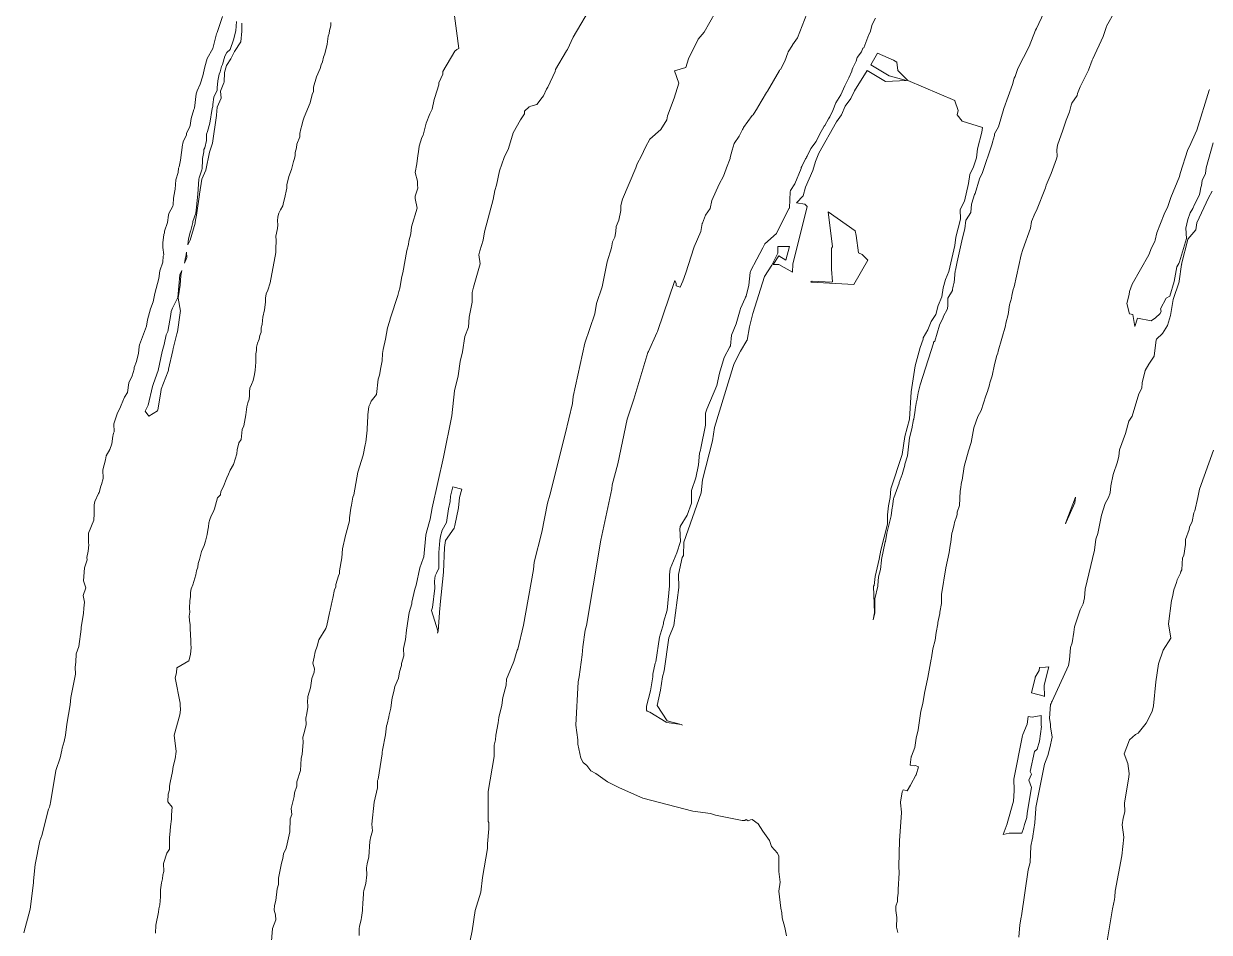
# Model space of a CAD drawing. Header units: metres. Extents: x 809241 to 811075, y 9156873 to 9158251.
# Drawn here: x 809624.3 to 809903.2, y 9157640 to 9157853.6 of the extents above; entities that cross this region are included whole.
import ezdxf

# ---------------------------------------------------------------- set-up
doc = ezdxf.new("R2010")
doc.units = ezdxf.units.M
doc.layers.add('C-TOPO-MAJR', color=9, linetype='Continuous')

msp = doc.modelspace()

# ---------------------------------------------------------------- linework, layer by layer
at = {"layer": 'C-TOPO-MAJR', "color": 9, "linetype": 'Continuous', "lineweight": 5}
for points, elevation in [([(809682.27, 9157633.93), (809682.81, 9157640.81), (809683.6, 9157642.92), (809683.52, 9157644.08), (809683.23, 9157645.16), (809683.26, 9157646.25), (809683.58, 9157647.44), (809683.89, 9157650.16), (809684.23, 9157651.23), (809684.25, 9157652.72), (809684.93, 9157656.2), (809685.27, 9157657.34), (809685.4, 9157658.4), (809686.05, 9157659.7), (809686.22, 9157660.78), (809686.88, 9157663.57), (809686.95, 9157666.63), (809687.34, 9157667.66), (809687.2, 9157669.06), (809687.87, 9157671.86), (809688.02, 9157672.78), (809688.51, 9157674.31), (809688.54, 9157675.36), (809689.36, 9157678.03), (809689.57, 9157680.79), (809689.78, 9157681.82), (809690.01, 9157684.55), (809689.95, 9157685.8), (809690.27, 9157686.85), (809690.75, 9157688.81), (809690.68, 9157690.34), (809690.89, 9157691.39), (809691.08, 9157692.89), (809691.11, 9157693.4), (809691.02, 9157694.02), (809691.15, 9157695.43), (809691.73, 9157697.44), (809692.02, 9157699.06), (809692.04, 9157699.67), (809692.59, 9157701.12), (809692.71, 9157701.87), (809692.33, 9157703.2), (809692.64, 9157704.63), (809692.82, 9157705.92), (809693.32, 9157707.26), (809693.72, 9157708.73), (809695.34, 9157711.36), (809695.62, 9157712.07), (809696.21, 9157715.1), (809696.41, 9157715.68), (809696.83, 9157717.93), (809697.02, 9157718.51), (809697.43, 9157720.58), (809697.72, 9157721.12), (809697.72, 9157721.73), (809698.33, 9157723.8), (809698.56, 9157724.33), (809698.57, 9157724.96), (809699.13, 9157728.02), (809699.29, 9157730.16), (809700.01, 9157733.22), (809700.1, 9157733.82), (809700.89, 9157736.71), (809700.9, 9157737.43), (809701.2, 9157739.71), (809701.42, 9157740.42), (809701.73, 9157742.27), (809701.9, 9157742.85), (809702.88, 9157748.16), (809704.13, 9157752.14), (809704.6, 9157754.55), (809704.8, 9157755.2), (809705.09, 9157758.01), (809705.05, 9157758.67), (809705.16, 9157759.48), (809705.24, 9157761.62), (809705.5, 9157763.56), (809705.81, 9157764.19), (809705.98, 9157764.81), (809707.26, 9157766.42), (809707.7, 9157770.04), (809707.98, 9157770.94), (809708.26, 9157772.73), (809708.47, 9157773.56), (809708.6, 9157774.36), (809708.67, 9157776.08), (809708.83, 9157776.97), (809709.42, 9157779.41), (809709.86, 9157782.08), (809710.35, 9157783.57), (809710.54, 9157784.42), (809712.3, 9157789.71), (809712.51, 9157790.63), (809712.74, 9157791.38), (809713.23, 9157794.18), (809713.46, 9157795.01), (809714.39, 9157800.26), (809714.76, 9157801.66), (809714.89, 9157802.45), (809715.33, 9157804.21), (809715.53, 9157805.87), (809716.85, 9157810.25), (809716.37, 9157812.47), (809716.38, 9157813.08), (809716.98, 9157814.9), (809716.88, 9157815.7), (809716.92, 9157816.55), (809716.37, 9157818.6), (809716.79, 9157820.66), (809716.88, 9157821.96), (809717.26, 9157824.07), (809717.32, 9157824.78), (809717.95, 9157826.86), (809718.23, 9157827.4), (809718.97, 9157830.19), (809719.79, 9157832.4), (809720.34, 9157833.52), (809720.8, 9157835.82), (809721.01, 9157836.28), (809721.9, 9157839.26), (809721.96, 9157839.72), (809722.84, 9157841.73), (809722.91, 9157842.37), (809725.67, 9157847.15), (809726.17, 9157847.52), (809726.66, 9157847.76), (809725.37, 9157857.27)], 2710), ([(809703.16, 9157639.23), (809703.21, 9157640.84), (809703.28, 9157641.28), (809703.7, 9157643), (809703.71, 9157643.46), (809703.98, 9157645.04), (809704.06, 9157647.1), (809704.17, 9157647.52), (809704.2, 9157649.33), (809704.29, 9157649.81), (809704.77, 9157651.46), (809705.01, 9157653.43), (809704.95, 9157655.11), (809705.07, 9157656.07), (809705.47, 9157657.66), (809705.72, 9157661.3), (809705.8, 9157661.73), (809705.83, 9157662.17), (809706.31, 9157663.85), (809706.15, 9157665.4), (809706.72, 9157670.54), (809707.47, 9157673.91), (809707.53, 9157675.61), (809707.63, 9157675.95), (809708.57, 9157681.93), (809708.59, 9157682.33), (809708.65, 9157682.75), (809709.35, 9157686.36), (809709.61, 9157688.53), (809709.75, 9157688.91), (809710.2, 9157690.65), (809710.23, 9157691.1), (809710.66, 9157692.62), (809710.86, 9157694.62), (809710.99, 9157695.02), (809711.46, 9157696.96), (809711.48, 9157697.37), (809711.57, 9157697.75), (809712.42, 9157699.7), (809712.69, 9157701.18), (809713.12, 9157702.72), (809713.18, 9157703.14), (809713.72, 9157705), (809713.63, 9157706.71), (809714.13, 9157708.8), (809714.35, 9157710.96), (809714.99, 9157715.12), (809715.55, 9157717.19), (809715.61, 9157717.62), (809716.28, 9157720.63), (809716.6, 9157721.56), (809717.43, 9157725.67), (809718.28, 9157727.84), (809718.39, 9157728.23), (809718.88, 9157733.31), (809719.04, 9157734.08), (809719.93, 9157737.1), (809720.36, 9157739.73), (809723.07, 9157751.64), (809725, 9157761.38), (809725.59, 9157767.26), (809726.48, 9157770.8), (809726.96, 9157774.15), (809727.5, 9157776.45), (809728.04, 9157780.04), (809728.89, 9157782.28), (809729.06, 9157784.57), (809729.78, 9157788.11), (809729.81, 9157790.38), (809730.09, 9157791.66), (809731.64, 9157797.14), (809731.34, 9157799.24), (809731.54, 9157800.23), (809732.38, 9157802.68), (809732.68, 9157804.68), (809734.74, 9157812.25), (809735.11, 9157814.41), (809735.46, 9157815.66), (809736.19, 9157818.98), (809737.33, 9157822.11), (809738.36, 9157824.29), (809739.43, 9157827.92), (809741.14, 9157831.04), (809741.65, 9157831.71), (809742.08, 9157832.4), (809742.07, 9157833.06), (809743.22, 9157834.06), (809743.6, 9157834.2), (809744.96, 9157834.57), (809746.23, 9157836.26), (809746.57, 9157836.64), (809747.25, 9157838.21), (809747.54, 9157838.67), (809749.29, 9157842.4), (809749.36, 9157842.83), (809751.95, 9157847.21), (809752.22, 9157847.55), (809753.55, 9157850.46), (809758.14, 9157858.27)], 2700), ([(809727.86, 9157631.21), (809729.76, 9157640.31), (809730.51, 9157645.08), (809731.85, 9157649.37), (809732.24, 9157652.83), (809733.41, 9157659.65), (809733.39, 9157660.77), (809733.67, 9157664.28), (809733.66, 9157665.81), (809733.52, 9157666.01), (809733.5, 9157673.06), (809734.95, 9157681.3), (809734.96, 9157683.96), (809735.25, 9157685.18), (809735.35, 9157686.34), (809735.91, 9157689.24), (809736.05, 9157690.45), (809736.75, 9157693.34), (809736.98, 9157695.14), (809737.78, 9157698.08), (809737.89, 9157699.44), (809739.57, 9157703.65), (809740.37, 9157706.26), (809740.48, 9157706.52), (809741.85, 9157712.18), (809744.21, 9157725.27), (809744.35, 9157727.02), (809746.19, 9157734.06), (809747.47, 9157740.88), (809748.08, 9157742.75), (809751.66, 9157757.09), (809753.39, 9157764.26), (809753.52, 9157765.93), (809756.29, 9157778.51), (809758.61, 9157785.35), (809759.05, 9157787.84), (809760.39, 9157791.76), (809761.57, 9157797.6), (809762.57, 9157800.91), (809762.77, 9157802.32), (809763.34, 9157803.42), (809763.59, 9157804.74), (809763.64, 9157805.93), (809764.25, 9157807.37), (809764.76, 9157809.7), (809764.76, 9157810.83), (809765.13, 9157812.32), (809768.27, 9157819.71), (809768.56, 9157820.69), (809769.6, 9157822.55), (809770.52, 9157824.57), (809771.57, 9157826.42), (809774.16, 9157828.71), (809775.54, 9157830.98), (809775.72, 9157831.97), (809777.32, 9157836.12), (809778.42, 9157839.65), (809777.34, 9157842.51), (809780.06, 9157843.34), (809780.64, 9157845.33), (809782.95, 9157849.96), (809784.31, 9157851.59), (809787.02, 9157856.28)], 2690), ([(809824.62, 9157854.87), (809823.9, 9157853.43), (809823.39, 9157851.64), (809823.09, 9157851.05), (809821.88, 9157847.91), (809821.64, 9157847.86), (809821.38, 9157847.02), (809820.36, 9157845.67), (809820.07, 9157844.82), (809819.29, 9157843.24), (809819.15, 9157842.87), (809819.05, 9157842.48), (809818.38, 9157840.91), (809818.2, 9157840.59), (809817.41, 9157838.96), (809816.46, 9157836.9), (809815.29, 9157835.03), (809814.65, 9157833.19), (809813.91, 9157831.68), (809813.75, 9157831.49), (809813.59, 9157831.27), (809812.73, 9157829.69), (809812.58, 9157829.5), (809811.45, 9157827.55), (809810.7, 9157825.87), (809809.44, 9157824.25), (809808.61, 9157822.42), (809808.44, 9157822.24), (809808.34, 9157822.01), (809808.21, 9157821.81), (809807.35, 9157820.05), (809807.19, 9157819.82), (809807.15, 9157819.54), (809805.64, 9157815.93), (809804.67, 9157814.36), (809804.57, 9157814.04), (809804.4, 9157810.3), (809804.39, 9157810.26), (809804.37, 9157810.22), (809801.39, 9157804.35), (809801.36, 9157804.27), (809798.6, 9157801.85), (809798.17, 9157800.87), (809796.72, 9157798.26), (809795.23, 9157795.38), (809795.15, 9157795.07), (809794.87, 9157792.16), (809794.22, 9157789.54), (809794.09, 9157789.29), (809793.99, 9157789.03), (809792.86, 9157786.66), (809792.79, 9157786.36), (809791.9, 9157783.03), (809790.8, 9157780.33), (809790.52, 9157777.86), (809790.4, 9157777.61), (809789.02, 9157775.11), (809787.98, 9157771.43), (809787.36, 9157768.51), (809784.98, 9157762.95), (809784.69, 9157762), (809784.68, 9157759.21), (809783.57, 9157753.83), (809783.49, 9157753.33), (809783.28, 9157752.65), (809782.99, 9157749.86), (809782.4, 9157746.81), (809781.38, 9157743.83), (809781.33, 9157743.57), (809781.35, 9157740.9), (809780.33, 9157738.04), (809778.68, 9157735.34), (809778.67, 9157735.13), (809778.63, 9157734.91), (809778.63, 9157734.91), (809778.78, 9157731.84), (809777.93, 9157729.17), (809776.35, 9157725.44), (809776.19, 9157724.03), (809776.22, 9157721.39), (809775.62, 9157715.7), (809774.8, 9157712.85), (809774.77, 9157712.5), (809773.82, 9157709.37), (809772.95, 9157703.54), (809772.82, 9157703.24), (809772.28, 9157700.62), (809772.26, 9157700.03), (809771.75, 9157696.77), (809770.78, 9157693.15), (809770.76, 9157692.19), (809770.96, 9157691.94), (809771.55, 9157691.72), (809775.38, 9157689.38), (809775.54, 9157689.32), (809778.92, 9157688.8), (809778.92, 9157688.8), (809779.22, 9157688.66), (809778.93, 9157688.84), (809775.62, 9157689.68), (809773.26, 9157693.26), (809774.1, 9157696.87), (809774.52, 9157700.02), (809774.91, 9157701.46), (809776.04, 9157709.21), (809777.18, 9157712.08), (809778.39, 9157721.05), (809778.31, 9157724.1), (809779.16, 9157728.11), (809779.46, 9157728.58), (809779.59, 9157731.69), (809783.65, 9157743.29), (809783.97, 9157746.31), (809786.28, 9157755.55), (809786.8, 9157758.66), (809791.17, 9157772.98), (809791.43, 9157773.72), (809792.87, 9157776.61), (809794.42, 9157779.1), (809794.46, 9157779.19), (809795.02, 9157782.33), (809795.82, 9157785.46), (809798.56, 9157794.18), (809800.27, 9157796.8), (809801.69, 9157799.62), (809801.7, 9157801.21), (809804.42, 9157801.23), (809803.55, 9157797.99), (809801.91, 9157799), (809800.58, 9157796.96), (809801.93, 9157796.95), (809805.11, 9157795.2), (809805.22, 9157797.05), (809808.56, 9157810.66), (809808.01, 9157811.17), (809806.03, 9157811.46), (809807.66, 9157813.13), (809808.2, 9157815.19), (809809.9, 9157819.09), (809810.5, 9157821.21), (809811.35, 9157823.18), (809815.45, 9157830.55), (809816.64, 9157832.21), (809817.49, 9157834.25), (809818.86, 9157836.01), (809819.69, 9157837.83), (809822.72, 9157842.6), (809827.03, 9157840.05), (809831.92, 9157840.25), (809827.85, 9157841.35), (809823.56, 9157843.93), (809825.1, 9157846.67), (809828.89, 9157845.01), (809829.64, 9157844.57), (809829.94, 9157842.61), (809832.25, 9157840.27), (809843.28, 9157835.55), (809843.34, 9157835.5), (809843.3, 9157835.47), (809844.07, 9157833.21), (809843.86, 9157832.19), (809845.06, 9157830.72), (809849.82, 9157829.16), (809849.7, 9157828.09), (809848.62, 9157824.17), (809848.41, 9157822.05), (809847.74, 9157819.93), (809846.83, 9157818.14), (809846.52, 9157816.04), (809845.59, 9157811.85), (809844.54, 9157809.92), (809844.68, 9157807.68), (809843.55, 9157803.43), (809843.32, 9157801.43), (809841.94, 9157795.35), (809841.15, 9157793.46), (809840.6, 9157791.53), (809840.23, 9157789.36), (809839.37, 9157787.37), (809838.85, 9157785.25), (809837.77, 9157783.55), (809836.97, 9157781.59), (809835.89, 9157779.74), (809835.86, 9157779.4), (809835.17, 9157777.46), (809834.02, 9157773.18), (809833.01, 9157767.05), (809832.63, 9157760.63), (809831.58, 9157756.51), (809830.91, 9157752.31), (809828.24, 9157744.23), (809828.1, 9157742.18), (809827.72, 9157740.2), (809827.49, 9157738.12), (809827.47, 9157735.89), (809825.9, 9157729.82), (809825.55, 9157727.66), (809824.57, 9157723.59), (809824.36, 9157721.52), (809824.2, 9157721.34), (809824.16, 9157721.31), (809824.38, 9157715.1), (809824.1, 9157713.43), (809824.5, 9157715.08), (809824.5, 9157715.09), (809824.51, 9157715.11), (809824.47, 9157718.35), (809825.17, 9157721.36), (809825.19, 9157721.47), (809825.33, 9157723.51), (809825.81, 9157725.27), (809826.08, 9157727.47), (809826.09, 9157727.53), (809826.1, 9157727.6), (809826.96, 9157731.77), (809826.98, 9157731.83), (809827.29, 9157733.84), (809828.35, 9157737.92), (809828.6, 9157739.88), (809828.63, 9157739.98), (809828.91, 9157741.98), (809828.94, 9157742.09), (809830.23, 9157745.58), (809830.23, 9157745.76), (809830.95, 9157747.58), (809831.55, 9157749.82), (809831.58, 9157750.01), (809832.16, 9157751.99), (809832.65, 9157756.24), (809833.23, 9157758.36), (809833.6, 9157760.51), (809833.63, 9157760.61), (809833.97, 9157762.73), (809834.02, 9157762.88), (809834.32, 9157764.74), (809834.36, 9157764.89), (809834.68, 9157766.8), (809835.14, 9157768.65), (809837.02, 9157774.54), (809837.13, 9157774.79), (809838.29, 9157778.49), (809838.33, 9157778.74), (809838.59, 9157778.97), (809839.68, 9157782.73), (809840.57, 9157784.52), (809840.59, 9157784.68), (809841.55, 9157786.58), (809841.58, 9157786.84), (809841.66, 9157787.1), (809841.66, 9157789.08), (809842.73, 9157790.86), (809842.8, 9157791.22), (809842.83, 9157791.53), (809842.94, 9157791.86), (809843.05, 9157792.51), (809843.13, 9157792.76), (809843.4, 9157795.5), (809843.45, 9157795.67), (809843.85, 9157797.59), (809845.14, 9157803.27), (809845.7, 9157805.39), (809845.93, 9157807.37), (809845.97, 9157807.51), (809847.07, 9157809.21), (809847.25, 9157811.19), (809847.32, 9157811.37), (809847.97, 9157813.45), (809848.1, 9157813.67), (809849.15, 9157817.09), (809849.8, 9157818.64), (809852.08, 9157825.36), (809852.15, 9157825.73), (809852.62, 9157827.29), (809852.64, 9157827.67), (809853.61, 9157829.38), (809854.81, 9157833.63), (809856.91, 9157839.32), (809857.29, 9157840.79), (809857.54, 9157841.21), (809858.16, 9157843.1), (809860.81, 9157848.21), (809862.31, 9157852.09), (809862.55, 9157852.44), (809864.27, 9157856.16)], 2700), ([(809829.88, 9157639.94), (809829.57, 9157641.16), (809829.66, 9157643.4), (809829.47, 9157645.09), (809829.47, 9157646.1), (809829.79, 9157647.19), (809829.79, 9157648.05), (809830.01, 9157649.14), (809829.99, 9157649.99), (809830.19, 9157653.92), (809830.14, 9157655.4), (809830.32, 9157661.51), (809830.78, 9157668.08), (809830.78, 9157668.19), (809830.51, 9157670.42), (809830.5, 9157670.52), (809830.93, 9157672.97), (809831.13, 9157673.42), (809831.89, 9157673.26), (809832.11, 9157673.19), (809832.87, 9157674.54), (809832.93, 9157674.7), (809834.17, 9157676.87), (809834.2, 9157677), (809834.73, 9157678.86), (809834.06, 9157679.2), (809833.76, 9157679.06), (809832.87, 9157679.27), (809832.79, 9157679.3), (809833.07, 9157681.23), (809833.08, 9157681.26), (809833.08, 9157681.28), (809833.09, 9157681.32), (809833.09, 9157681.35), (809833.91, 9157683.42), (809834.23, 9157685.61), (809834.66, 9157687.58), (809835.32, 9157691.99), (809835.81, 9157693.79), (809836.15, 9157696.19), (809837, 9157699.89), (809837.71, 9157704.18), (809837.8, 9157704.46), (809838.15, 9157706.59), (809838.71, 9157708.63), (809838.92, 9157710.43), (809839.29, 9157712.51), (809839.31, 9157712.78), (809839.77, 9157714.92), (809839.78, 9157715.26), (809840.15, 9157717.27), (809840.21, 9157719.41), (809841.18, 9157725.64), (809841.99, 9157729.26), (809842.22, 9157730.94), (809842.33, 9157731.3), (809842.41, 9157731.72), (809842.63, 9157733.81), (809842.75, 9157734.18), (809843.19, 9157735.84), (809843.27, 9157736.28), (809843.8, 9157737.92), (809843.89, 9157738.31), (809843.88, 9157738.74), (809844.39, 9157740.32), (809844.55, 9157743.72), (809844.67, 9157744.11), (809844.92, 9157745.79), (809845.06, 9157746.24), (809845.53, 9157749.48), (809846.49, 9157753.16), (809847.15, 9157755.13), (809847.76, 9157758.6), (809848.7, 9157761.25), (809849.54, 9157762.65), (809850.59, 9157766.13), (809850.98, 9157767.14), (809851.14, 9157767.7), (809851.34, 9157768.16), (809851.46, 9157768.67), (809851.53, 9157769.13), (809852.12, 9157770.77), (809852.62, 9157773.48), (809853.21, 9157775.62), (809853.44, 9157776.16), (809853.52, 9157776.57), (809855.23, 9157782.55), (809855.31, 9157783.16), (809855.83, 9157785.24), (809856.19, 9157787.51), (809856.65, 9157789.05), (809856.71, 9157789.67), (809857.05, 9157791.08), (809857.27, 9157791.71), (809858.89, 9157799.23), (809859.29, 9157800.54), (809861.15, 9157805.53), (809861.38, 9157807.07), (809862.19, 9157809.13), (809862.5, 9157809.67), (809864.66, 9157815.04), (809864.78, 9157815.6), (809865.99, 9157818.37), (809867.22, 9157821.82), (809867.36, 9157822.35), (809867.3, 9157823.94), (809867.4, 9157824.48), (809867.43, 9157825.03), (809868.75, 9157828.56), (809868.84, 9157829.04), (809869.47, 9157830.96), (809870.29, 9157832.9), (809870.69, 9157834.47), (809870.85, 9157834.93), (809872.07, 9157836.74), (809872.2, 9157837.18), (809872.83, 9157838.77), (809874.73, 9157842.7), (809875.59, 9157845.05), (809875.76, 9157845.32), (809878.21, 9157850.63), (809878.8, 9157852.45), (809878.93, 9157852.71), (809879.01, 9157853), (809880.94, 9157856.46)], 2690), ([(809624.28, 9157639.82), (809625.8, 9157645.42), (809626.59, 9157651.56), (809626.59, 9157652.06), (809626.97, 9157655.92), (809628.08, 9157661.45), (809628.52, 9157662.7), (809630.12, 9157668.92), (809630.33, 9157669.36), (809630.45, 9157669.72), (809630.51, 9157670.05), (809630.6, 9157670.4), (809631.87, 9157677.98), (809632.86, 9157681.01), (809633.26, 9157682.8), (809633.33, 9157683.25), (809633.83, 9157684.84), (809634.12, 9157686.27), (809634.44, 9157688.92), (809635.22, 9157693.45), (809635.35, 9157695.19), (809636.47, 9157700.64), (809636.4, 9157702.26), (809636.56, 9157703.51), (809636.66, 9157705.46), (809637.24, 9157707.16), (809637.79, 9157711.24), (809637.8, 9157711.74), (809638.34, 9157714.94), (809638.42, 9157716.21), (809638.62, 9157717.57), (809638.29, 9157719.17), (809638.91, 9157720.94), (809638.32, 9157722.63), (809638.61, 9157725.68), (809639.18, 9157727.51), (809639.15, 9157728.07), (809639.43, 9157729.58), (809639.58, 9157731.1), (809639.5, 9157731.51), (809639.53, 9157733.31), (809639.5, 9157733.77), (809640.76, 9157736.85), (809640.89, 9157738.39), (809640.88, 9157740.49), (809641.05, 9157741.26), (809641.89, 9157743.1), (809642.05, 9157743.39), (809642.46, 9157744.87), (809642.59, 9157745.23), (809643, 9157746.69), (809642.88, 9157748.72), (809643.55, 9157751.08), (809643.57, 9157751.55), (809643.66, 9157751.99), (809644.57, 9157753.46), (809645, 9157754.84), (809645.27, 9157756.64), (809645.35, 9157756.96), (809645.42, 9157757.31), (809645.54, 9157757.62), (809645.51, 9157759.53), (809646.29, 9157761.89), (809647.08, 9157763.55), (809647.19, 9157763.89), (809647.99, 9157765.77), (809648.66, 9157766.89), (809649.02, 9157769.16), (809649.83, 9157770.8), (809650.23, 9157772.34), (809650.28, 9157772.77), (809650.83, 9157774.2), (809651.21, 9157775.83), (809651.29, 9157776.02), (809651.41, 9157777.74), (809651.52, 9157778.12), (809653.14, 9157782.51), (809653.37, 9157784), (809654.09, 9157786.55), (809654.77, 9157788.21), (809655.12, 9157790.14), (809656.08, 9157793.73), (809656.28, 9157795.52), (809656.98, 9157797.5), (809657.11, 9157798.93), (809657.22, 9157799.27), (809657.02, 9157800.98), (809657.04, 9157802.07), (809657.23, 9157804.07), (809657.37, 9157804.45), (809657.42, 9157804.83), (809658.1, 9157806.84), (809658.31, 9157808.58), (809658.41, 9157809.01), (809659.35, 9157810.7), (809659.41, 9157811.04), (809659.53, 9157812.58), (809659.84, 9157814.28), (809659.95, 9157814.68), (809660.1, 9157816.87), (809660.6, 9157818.64), (809660.71, 9157819.6), (809660.83, 9157819.91), (809661.19, 9157821.5), (809661.63, 9157825.13), (809661.74, 9157825.44), (809661.78, 9157825.8), (809662.57, 9157827.48), (809662.6, 9157827.78), (809663.36, 9157829.4), (809663.44, 9157829.69), (809663.65, 9157831.34), (809664.31, 9157833.44), (809664.45, 9157833.73), (809664.84, 9157837.11), (809665.07, 9157837.82), (809665.83, 9157839.42), (809666.45, 9157841.33), (809666.88, 9157843.43), (809667.42, 9157845.39), (809668.76, 9157847.77), (809669.62, 9157851.23), (809669.79, 9157851.55), (809671.06, 9157855.28)], 2730), ([(809655.26, 9157639.74), (809655.38, 9157641.61), (809656.02, 9157644.69), (809656.06, 9157645.51), (809656.3, 9157646.4), (809656.48, 9157648.27), (809656.49, 9157649.96), (809656.73, 9157651.57), (809656.94, 9157652.49), (809657.04, 9157653.49), (809657.22, 9157654.27), (809657.2, 9157656.17), (809657.99, 9157658.59), (809658.61, 9157659.5), (809658.58, 9157662.16), (809658.77, 9157663.78), (809658.78, 9157664.84), (809659.01, 9157666.55), (809659.03, 9157667.56), (809659.21, 9157669.39), (809658.2, 9157670.61), (809658.29, 9157672.41), (809658.61, 9157673.42), (809658.61, 9157674.33), (809658.73, 9157675.16), (809659.3, 9157677.78), (809659.44, 9157678.95), (809659.94, 9157680.73), (809660.18, 9157682.45), (809659.65, 9157686.3), (809661.03, 9157691.07), (809661.14, 9157692.28), (809661.07, 9157693.45), (809661.11, 9157693.87), (809659.93, 9157699.76), (809660.24, 9157700.94), (809660.34, 9157702.17), (809663.1, 9157703.8), (809663.51, 9157705.24), (809663.65, 9157706.89), (809663.6, 9157707.71), (809663.63, 9157708.59), (809663.42, 9157711.31), (809663.43, 9157712.28), (809663.28, 9157713.31), (809663.21, 9157714.32), (809663.35, 9157715.23), (809663.3, 9157716.15), (809663.4, 9157717.93), (809663.55, 9157718.88), (809663.51, 9157719.86), (809663.66, 9157720.72), (809664.06, 9157721.65), (809664.75, 9157723.99), (809664.95, 9157724.96), (809665.26, 9157725.83), (809665.36, 9157726.71), (809665.65, 9157727.64), (809665.84, 9157728.57), (809666.12, 9157729.47), (809666.75, 9157730.93), (809667.07, 9157731.92), (809667.42, 9157733.51), (809667.56, 9157734.54), (809667.74, 9157735.32), (809667.81, 9157736.25), (809668.05, 9157737.03), (809668.4, 9157737.92), (809668.88, 9157738.74), (809669.2, 9157739.55), (809669.89, 9157742.08), (809670.55, 9157742.8), (809670.69, 9157743.62), (809671.24, 9157744.61), (809672.07, 9157746.83), (809672.46, 9157747.65), (809672.84, 9157748.61), (809673.67, 9157749.95), (809674.38, 9157752.5), (809674.48, 9157753.41), (809674.91, 9157755.06), (809675.43, 9157755.86), (809675.66, 9157758.16), (809676.03, 9157759.08), (809676.53, 9157761.64), (809676.76, 9157763.53), (809676.97, 9157764.49), (809677.32, 9157765.29), (809677.41, 9157766.14), (809677.38, 9157767.08), (809677.5, 9157767.9), (809677.9, 9157768.76), (809678.22, 9157769.69), (809678.56, 9157771.11), (809678.72, 9157772.12), (809678.9, 9157774.03), (809678.87, 9157775.99), (809679.08, 9157776.76), (809679.05, 9157777.58), (809679.24, 9157778.45), (809679.64, 9157779.41), (809679.85, 9157780.32), (809680.11, 9157781.1), (809680.11, 9157782.12), (809680.35, 9157782.91), (809680.48, 9157783.82), (809680.53, 9157784.62), (809680.96, 9157786.34), (809681.19, 9157788.13), (809681.16, 9157789.03), (809681.32, 9157790.11), (809681.72, 9157790.91), (809682.27, 9157792.69), (809683.56, 9157799.82), (809683.56, 9157800.69), (809683.65, 9157802.66), (809683.6, 9157803.66), (809684.02, 9157805.46), (809684.09, 9157806.3), (809684, 9157807.27), (809684.1, 9157808.17), (809684.3, 9157809.04), (809684.68, 9157809.85), (809685.23, 9157810.77), (809685.4, 9157811.57), (809685.65, 9157812.39), (809686.16, 9157814.96), (809686.18, 9157815.74), (809686.63, 9157817.66), (809687.3, 9157819.32), (809687.76, 9157821.23), (809688.01, 9157821.92), (809688.12, 9157822.62), (809688.15, 9157823.35), (809688.44, 9157824.4), (809688.56, 9157825.26), (809689.22, 9157826.99), (809689.25, 9157827.76), (809689.47, 9157828.87), (809689.74, 9157829.67), (809689.95, 9157830.68), (809690.26, 9157831.61), (809691.7, 9157834.99), (809692.12, 9157836.95), (809692.44, 9157837.69), (809692.49, 9157838.67), (809693.15, 9157841.12), (809694.03, 9157843.09), (809694.29, 9157843.96), (809694.57, 9157844.67), (809694.83, 9157845.75), (809695.12, 9157846.5), (809695.7, 9157848.83), (809695.93, 9157850.66), (809696.15, 9157851.32), (809696.22, 9157852.03), (809696.52, 9157853.07), (809696.49, 9157853.92)], 2720), ([(809674.36, 9157854.11), (809674.17, 9157851.96), (809673.66, 9157849.84), (809672.86, 9157847.54), (809672.09, 9157846.8), (809671.59, 9157845.97), (809671.05, 9157844.03), (809670.82, 9157843.55), (809670.5, 9157842.25), (809670.29, 9157841.72), (809669.97, 9157840.16), (809669.77, 9157838.49), (809669.76, 9157837.99), (809668.97, 9157836.33), (809668.8, 9157834.63), (809668.81, 9157834.13), (809668.62, 9157833.67), (809668.08, 9157830.18), (809667.55, 9157828.23), (809667.3, 9157827.61), (809667.25, 9157826.15), (809666.9, 9157824.44), (809666.64, 9157824.01), (809666.62, 9157823.47), (809666.32, 9157821.93), (809666.37, 9157821.49), (809666.28, 9157819.54), (809666.19, 9157819.22), (809665.52, 9157817.33), (809665.47, 9157817.05), (809665.27, 9157813.56), (809664.97, 9157811.35), (809664.99, 9157811.14), (809664.77, 9157809.07), (809664.06, 9157807.12), (809664.03, 9157806.85), (809663.59, 9157805), (809663.52, 9157804.8), (809663.03, 9157802.99), (809662.88, 9157801.59), (809663.41, 9157802.72), (809664.6, 9157806.74), (809664.63, 9157806.89), (809664.63, 9157806.95), (809665.01, 9157809.08), (809665.02, 9157809.11), (809665.02, 9157809.13), (809665.63, 9157813.47), (809665.64, 9157813.5), (809666.19, 9157817.04), (809667.1, 9157819.17), (809668.01, 9157823.4), (809668.73, 9157825.54), (809669.63, 9157831.99), (809669.63, 9157832.1), (809669.78, 9157833.99), (809670.75, 9157836.13), (809670.56, 9157837.78), (809671.38, 9157839.69), (809671.41, 9157839.82), (809671.47, 9157839.93), (809671.49, 9157842.04), (809671.5, 9157842.13), (809672.02, 9157843.8), (809673.03, 9157845.35), (809673.87, 9157847.04), (809675.35, 9157849.38), (809675.59, 9157851.87), (809675.57, 9157853.7)], 2730), ([(809808.52, 9157855.95), (809806.33, 9157850.27), (809805.14, 9157848.66), (809805.09, 9157848.53), (809804.1, 9157847.01), (809804.07, 9157846.89), (809804.01, 9157846.79), (809803.3, 9157844.8), (809802.27, 9157842.86), (809802.18, 9157842.72), (809802.07, 9157842.59), (809799.23, 9157837.73), (809799.02, 9157837.44), (809797.01, 9157833.99), (809796.87, 9157833.82), (809795.85, 9157832.21), (809795.66, 9157832.01), (809793.6, 9157829.16), (809793.51, 9157828.95), (809793.38, 9157828.75), (809792.58, 9157827.18), (809791.44, 9157825.43), (809790.9, 9157823.86), (809790.46, 9157822.15), (809790.43, 9157821.92), (809789.6, 9157819.68), (809789.54, 9157819.44), (809788.89, 9157817.74), (809787.85, 9157815.84), (809786.18, 9157812.02), (809785.74, 9157810.16), (809784.66, 9157808.58), (809783.93, 9157806.7), (809783.9, 9157806.65), (809783.53, 9157804.78), (809781.96, 9157801.1), (809781.88, 9157800.94), (809780.03, 9157795.05), (809780.01, 9157795.01), (809779.34, 9157793.03), (809778.73, 9157791.65), (809777.78, 9157791.98), (809777.75, 9157792.48), (809777.46, 9157793.25), (809773.4, 9157781.2), (809773.23, 9157780.88), (809771.29, 9157776.56), (809771.09, 9157776.26), (809767.77, 9157765.31), (809767.67, 9157764.82), (809766.22, 9157760.6), (809764.01, 9157750.13), (809762.73, 9157745.19), (809762.6, 9157744.26), (809760.02, 9157732.17), (809758.2, 9157721.46), (809756.65, 9157712.06), (809756.37, 9157710.99), (809755.77, 9157707.05), (809755.68, 9157705.22), (809754.96, 9157700.04), (809754.7, 9157698.88), (809754.13, 9157688.67), (809754.64, 9157685.19), (809754.65, 9157684.2), (809755.37, 9157680.91), (809755.92, 9157679.87), (809756.74, 9157679.2), (809757.7, 9157677.89), (809758.87, 9157677.31), (809761.62, 9157675.32), (809764.47, 9157673.93), (809769.93, 9157671.52), (809781.68, 9157668.45), (809785.87, 9157667.92), (809787.01, 9157667.52), (809793.29, 9157666.25), (809793.89, 9157666.23), (809794.19, 9157666.5), (809794.72, 9157666.17), (809795.25, 9157666.4), (809795.67, 9157666.49), (809797.08, 9157665.43), (809798.13, 9157663.76), (809799.75, 9157661.52), (809800.16, 9157660.14), (809801.62, 9157658.56), (809801.88, 9157657.87), (809801.88, 9157654.25), (809802.25, 9157651.74), (809801.93, 9157649.59), (809802.38, 9157645.6), (809802.65, 9157644.54), (809802.71, 9157643.35), (809803.32, 9157641.1), (809803.72, 9157639.13)], 2690), ([(809904.1, 9157825.6), (809902.46, 9157819.72), (809902.24, 9157818.42), (809901.48, 9157816.74), (809901.31, 9157815.54), (809901.15, 9157815.06), (809900.96, 9157813.76), (809900.82, 9157813.21), (809899.7, 9157811.09), (809899.31, 9157810.12), (809898.69, 9157809.17), (809898.13, 9157807.56), (809897.66, 9157805.53), (809897.77, 9157803.08), (809896.15, 9157797.63), (809896, 9157797.24), (809895.55, 9157796.44), (809894.87, 9157792.98), (809893.85, 9157789.54), (809893, 9157789.06), (809891.68, 9157786.57), (809891.88, 9157785.98), (809891.6, 9157785.47), (809890.53, 9157784.44), (809889.48, 9157783.75), (809886.25, 9157784.39), (809885.63, 9157782.39), (809885.19, 9157785.21), (809884.38, 9157785.41), (809883.77, 9157787.82), (809884.34, 9157789.91), (809884.41, 9157790.6), (809885.06, 9157792.39), (809888.96, 9157799.23), (809889.6, 9157800.87), (809890.34, 9157802.37), (809890.46, 9157802.72), (809890.86, 9157804.41), (809892.52, 9157808.78), (809893.42, 9157810.66), (809894.12, 9157812.72), (809896.2, 9157817.67), (809896.35, 9157818.36), (809898.13, 9157824.05), (809898.42, 9157824.56), (809900.25, 9157828.57), (809903.16, 9157837.96), (809903.18, 9157838.13)], 2680), ([(809858.34, 9157638.8), (809858.61, 9157641.73), (809858.92, 9157643.55), (809859.01, 9157643.83), (809860.59, 9157654.61), (809861, 9157656.4), (809861.23, 9157660.19), (809861.6, 9157662.12), (809861.7, 9157662.32), (809861.67, 9157662.56), (809862.17, 9157665.71), (809862.33, 9157669.05), (809862.4, 9157669.32), (809864.43, 9157679.51), (809865.2, 9157681.51), (809865.68, 9157683.33), (809866.18, 9157685.83), (809865.79, 9157688.23), (809865.83, 9157688.8), (809865.61, 9157690.3), (809865.81, 9157693.5), (809866, 9157693.77), (809866.06, 9157694.06), (809866.24, 9157694.34), (809870.03, 9157702.67), (809870.29, 9157704.04), (809870.55, 9157706.89), (809870.9, 9157708.03), (809871.34, 9157710.54), (809871.45, 9157711.75), (809872.81, 9157715.81), (809873.52, 9157717.16), (809873.8, 9157718.63), (809873.94, 9157720.62), (809876.15, 9157729.83), (809876.52, 9157732.39), (809876.98, 9157733.72), (809877.82, 9157738.01), (809878.64, 9157740.75), (809879.48, 9157742.16), (809879.89, 9157743.31), (809879.98, 9157744.91), (809880.58, 9157747.63), (809881.57, 9157750.57), (809881.91, 9157751.9), (809882.07, 9157753.43), (809883.48, 9157757.23), (809884.22, 9157760.13), (809884.99, 9157761.29), (809886.57, 9157766.6), (809887.34, 9157767.92), (809887.35, 9157769.12), (809888.12, 9157772.08), (809888.91, 9157773.57), (809890.17, 9157775.44), (809890.67, 9157779.25), (809890.76, 9157779.39), (809892.14, 9157780.78), (809893.36, 9157782.61), (809894.05, 9157784.97), (809894.71, 9157788.74), (809896.05, 9157792.89), (809896.05, 9157792.96), (809896.07, 9157793.04), (809896.62, 9157796.97), (809896.69, 9157797.07), (809896.65, 9157797.08), (809898.1, 9157802.88), (809898.11, 9157802.92), (809899.98, 9157805.15), (809900.25, 9157806.82), (809902.97, 9157812.66), (809903.87, 9157814.25)], 2680), ([(809878.85, 9157636.03), (809880.42, 9157645.47), (809880.91, 9157647.68), (809880.98, 9157648.33), (809881.01, 9157649.63), (809882.61, 9157657.94), (809883.08, 9157662.33), (809882.64, 9157665.22), (809882.89, 9157666.82), (809883.3, 9157668.29), (809883.19, 9157670.42), (809884.25, 9157676.46), (809884.3, 9157677.31), (809883.99, 9157679.65), (809883.16, 9157681.89), (809884.38, 9157685.21), (809885.85, 9157686.47), (809886.42, 9157686.78), (809888.33, 9157689.12), (809889.72, 9157691.89), (809890.04, 9157693.17), (809890.57, 9157698.85), (809891.24, 9157703.05), (809892.3, 9157706.28), (809894.14, 9157709.1), (809893.61, 9157712.49), (809894.27, 9157717.98), (809894.52, 9157718.86), (809894.84, 9157720.52), (809895.47, 9157722.18), (809895.6, 9157722.83), (809896.43, 9157724.42), (809896.5, 9157724.82), (809896.68, 9157725.22), (809896.88, 9157728.02), (809897.2, 9157728.55), (809897.57, 9157731.15), (809897.57, 9157731.79), (809897.61, 9157732.28), (809898.41, 9157734.69), (809898.54, 9157735.22), (809899.14, 9157736.54), (809899.51, 9157738.55), (809899.76, 9157739.08), (809900.51, 9157742.2), (809900.85, 9157744.18), (809904.16, 9157753.31)], 2670)]:
    msp.add_lwpolyline(points, dxfattribs=dict(at, elevation=elevation))
for points, elevation in [([(809813.55, 9157809.36), (809814.52, 9157801.14), (809814.29, 9157800.86), (809814.27, 9157795.85), (809814.51, 9157792.92), (809814.35, 9157792.8), (809809.72, 9157793.03), (809809.56, 9157792.89), (809809.35, 9157792.87), (809809.52, 9157792.8), (809809.57, 9157792.79), (809819.56, 9157792.28), (809819.58, 9157792.3), (809819.58, 9157792.31), (809822.84, 9157797.99), (809822.68, 9157798.19), (809821.52, 9157799.37), (809820.62, 9157799.73), (809820.12, 9157803.78), (809819.86, 9157804.92), (809813.55, 9157809.36)], 2700), ([(809662.38, 9157798.63), (809662.08, 9157797.33), (809662.63, 9157798.62), (809662.61, 9157799.9), (809662.4, 9157798.78), (809662.38, 9157798.63)], 2730), ([(809652.87, 9157762.49), (809653.69, 9157761.32), (809655.76, 9157762.57), (809655.81, 9157762.78), (809656.53, 9157766.97), (809656.54, 9157767.2), (809656.59, 9157767.4), (809656.61, 9157767.65), (809658.23, 9157771.92), (809658.34, 9157772.16), (809658.36, 9157772.36), (809659.39, 9157776.74), (809659.44, 9157777.24), (809660.28, 9157780.65), (809660.43, 9157781.14), (809661.05, 9157785.62), (809661.11, 9157785.81), (809661.15, 9157786.03), (809660.63, 9157789.1), (809660.63, 9157789.11), (809660.63, 9157789.12), (809661.1, 9157792.12), (809661.25, 9157794.4), (809661.5, 9157795.58), (809661.02, 9157794.53), (809660.53, 9157789.2), (809660.49, 9157789.07), (809659.25, 9157786.71), (809658.98, 9157785.92), (809658.91, 9157785.19), (809658.19, 9157781.24), (809657.8, 9157780.47), (809657.33, 9157778.15), (809656.85, 9157776.54), (809655.93, 9157772.02), (809654.84, 9157768.99), (809654.56, 9157768.32), (809653.53, 9157763.91), (809652.87, 9157762.49)], 2730), ([(809721.67, 9157710.79), (809721.63, 9157710.3), (809721.75, 9157710.79), (809722.17, 9157716.15), (809722.14, 9157716.32), (809722.22, 9157716.64), (809722.24, 9157716.83), (809722.24, 9157717.01), (809723.07, 9157724.64), (809723.25, 9157730.45), (809723.48, 9157732.08), (809725.54, 9157735), (809725.61, 9157735.31), (809725.72, 9157735.59), (809726.55, 9157739.76), (809726.81, 9157742.2), (809727.33, 9157744.19), (809725.24, 9157744.67), (809724.7, 9157742.49), (809724.61, 9157741.28), (809724.2, 9157739.55), (809723.72, 9157736.28), (809722.68, 9157734.51), (809722.3, 9157733.08), (809722.2, 9157732.07), (809721.95, 9157729.24), (809721.95, 9157725.61), (809721.4, 9157724.43), (809721.04, 9157723.78), (809720.94, 9157722.5), (809720.98, 9157720.89), (809720.48, 9157716.34), (809720.18, 9157715.6), (809721.67, 9157710.86), (809721.68, 9157710.82), (809721.67, 9157710.79)], 2700), ([(809871.57, 9157740.91), (809871.66, 9157742.24), (809869.45, 9157736.35), (809869.45, 9157736.35), (809869.34, 9157735.97), (809869.49, 9157736.29), (809869.51, 9157736.38), (809871.57, 9157740.91)], 2680), ([(809862.21, 9157699.86), (809862.2, 9157699.79), (809861.38, 9157696.25), (809864.35, 9157695.46), (809864.43, 9157695.42), (809864.36, 9157698.05), (809865.4, 9157702.39), (809864.64, 9157702.27), (809863.23, 9157702.22), (809863.14, 9157701.51), (809863.14, 9157701.5), (809862.24, 9157699.93), (809862.21, 9157699.86)], 2680), ([(809855.65, 9157665.55), (809855.65, 9157665.44), (809854.67, 9157662.94), (809856.13, 9157663.28), (809856.72, 9157663.24), (809859.11, 9157663.25), (809859.48, 9157664.35), (809859.74, 9157665.34), (809860.28, 9157666.92), (809860.33, 9157667.95), (809861.33, 9157674.04), (809860.72, 9157675.71), (809861.32, 9157677.15), (809861.01, 9157677.74), (809862.05, 9157682.49), (809862.68, 9157683.02), (809863.24, 9157684.93), (809863.67, 9157688.32), (809863.61, 9157688.57), (809863.59, 9157688.76), (809863.59, 9157690.93), (809861.52, 9157690.52), (809860.55, 9157690.67), (809860.35, 9157688.93), (809859.29, 9157686.48), (809859.29, 9157686.36), (809859.24, 9157686.25), (809857.21, 9157675.99), (809857.19, 9157675.94), (809857.18, 9157675.9), (809857.28, 9157673.47), (809857.24, 9157673.22), (809857.11, 9157670.76), (809855.65, 9157665.55)], 2680)]:
    msp.add_lwpolyline(points, close=True, dxfattribs=dict(at, elevation=elevation))

doc.saveas('drawing.dxf')
